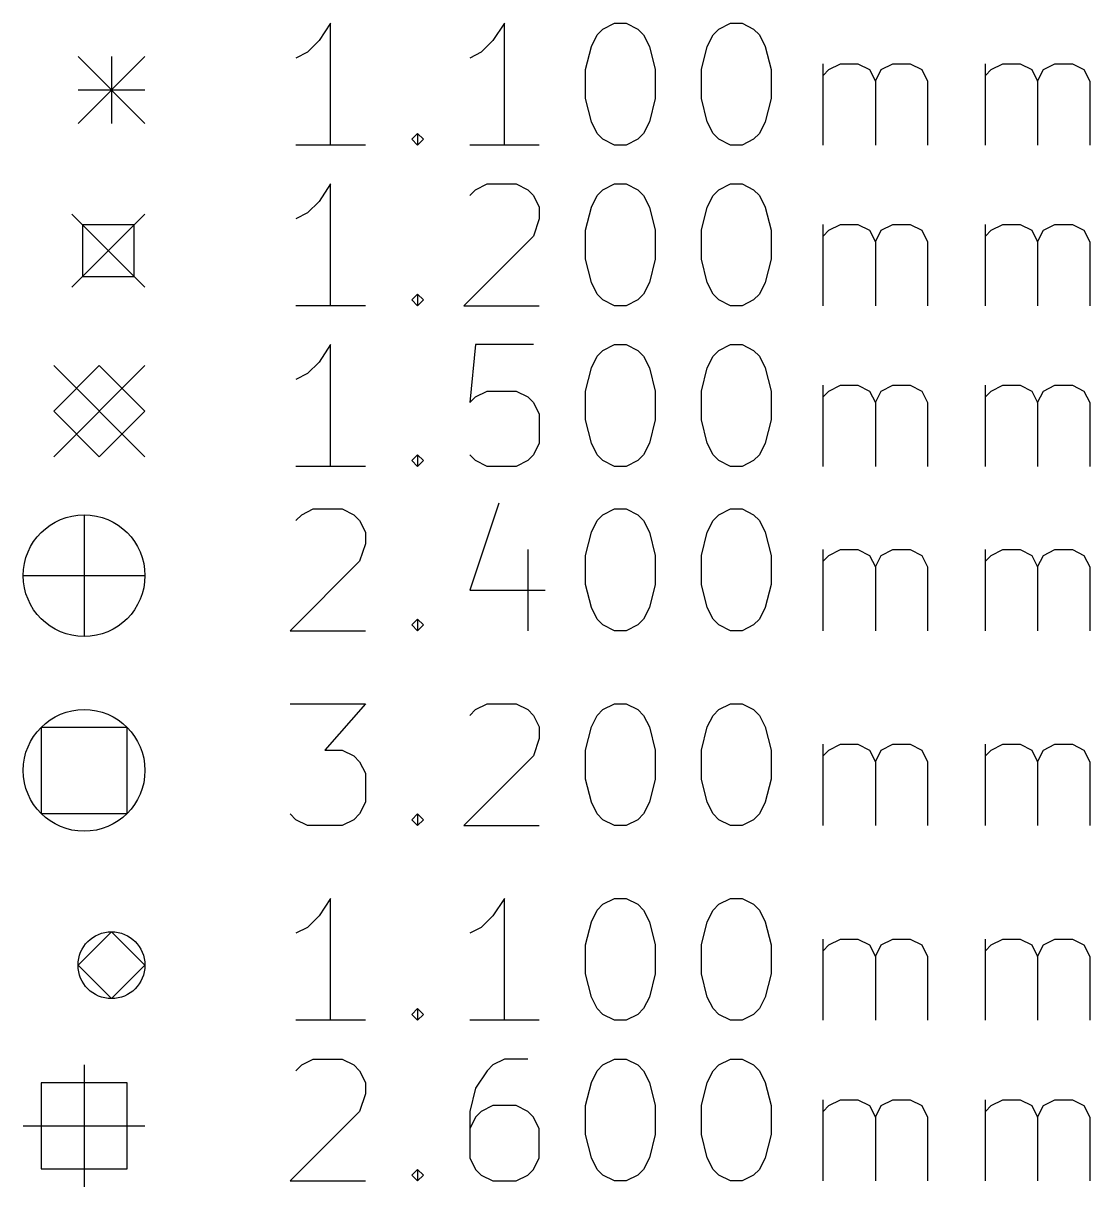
# Model space of a CAD drawing. Extents: x -2 to 80, y -41 to 70.
# Drawn here: x -2.06 to 15.46, y -40.34 to -21.23 of the extents above; entities that cross this region are included whole.
import ezdxf

# ---------------------------------------------------------------- set-up
doc = ezdxf.new("R2010")
doc.units = 0
doc.layers.add('BLACK', color=7, linetype='CONTINUOUS')

msp = doc.modelspace()

# ---------------------------------------------------------------- linework, layer by layer
at = {"layer": 'BLACK', "linetype": 'CONTINUOUS'}
for p, q in [((2.98738, -21.2298), (2.7969, -21.5155)), ((2.98738, -23.2298), (2.98738, -21.2298)), ((5.84452, -21.2298), (5.65405, -21.5155)), ((5.84452, -23.2298), (5.84452, -21.2298)), ((7.36833, -21.4202), (7.46357, -21.325)), ((7.46357, -21.325), (7.65405, -21.2298)), ((7.65405, -21.2298), (7.84452, -21.2298)), ((7.84452, -21.2298), (8.035, -21.325)), ((8.035, -21.325), (8.13024, -21.4202)), ((9.27309, -21.4202), (9.36833, -21.325)), ((9.36833, -21.325), (9.55881, -21.2298)), ((9.55881, -21.2298), (9.74929, -21.2298)), ((9.74929, -21.2298), (9.93976, -21.325)), ((9.93976, -21.325), (10.035, -21.4202)), ((2.7969, -21.5155), (2.60643, -21.706)), ((5.65405, -21.5155), (5.46357, -21.706)), ((7.27309, -21.6107), (7.36833, -21.4202)), ((8.13024, -21.4202), (8.22548, -21.6107)), ((9.17786, -21.6107), (9.27309, -21.4202)), ((10.035, -21.4202), (10.1302, -21.6107)), ((-1.165, -21.775), (-0.065, -22.875)), ((-0.065, -21.775), (-1.165, -22.875)), ((-0.615, -21.775), (-0.615, -22.875)), ((2.60643, -21.706), (2.41595, -21.8012)), ((5.46357, -21.706), (5.27309, -21.8012)), ((7.17786, -21.9917), (7.27309, -21.6107)), ((8.22548, -21.6107), (8.32071, -21.9917)), ((9.08262, -21.9917), (9.17786, -21.6107)), ((10.1302, -21.6107), (10.2255, -21.9917)), ((11.0826, -23.2298), (11.0826, -21.8964)), ((11.1779, -21.9917), (11.3683, -21.8964)), ((11.3683, -21.8964), (11.654, -21.8964)), ((11.654, -21.8964), (11.8445, -21.9917)), ((12.035, -21.9917), (12.2255, -21.8964)), ((12.2255, -21.8964), (12.5112, -21.8964)), ((12.5112, -21.8964), (12.7017, -21.9917)), ((13.7493, -23.2298), (13.7493, -21.8964)), ((13.8445, -21.9917), (14.035, -21.8964)), ((14.035, -21.8964), (14.3207, -21.8964)), ((14.3207, -21.8964), (14.5112, -21.9917)), ((14.7017, -21.9917), (14.8921, -21.8964)), ((14.8921, -21.8964), (15.1779, -21.8964)), ((15.1779, -21.8964), (15.3683, -21.9917)), ((7.17786, -22.4679), (7.17786, -21.9917)), ((8.32071, -21.9917), (8.32071, -22.4679)), ((9.08262, -22.4679), (9.08262, -21.9917)), ((10.2255, -21.9917), (10.2255, -22.4679)), ((11.0826, -22.0869), (11.1779, -21.9917)), ((11.8445, -21.9917), (11.9398, -22.1821)), ((11.9398, -22.1821), (12.035, -21.9917)), ((12.7017, -21.9917), (12.7969, -22.1821)), ((13.7493, -22.0869), (13.8445, -21.9917)), ((14.5112, -21.9917), (14.6064, -22.1821)), ((14.6064, -22.1821), (14.7017, -21.9917)), ((15.3683, -21.9917), (15.4636, -22.1821)), ((-1.165, -22.325), (-0.065, -22.325)), ((11.9398, -22.1821), (11.9398, -23.2298)), ((12.7969, -22.1821), (12.7969, -23.2298)), ((14.6064, -22.1821), (14.6064, -23.2298)), ((15.4636, -22.1821), (15.4636, -23.2298)), ((7.27309, -22.8488), (7.17786, -22.4679)), ((8.32071, -22.4679), (8.22548, -22.8488)), ((9.17786, -22.8488), (9.08262, -22.4679)), ((10.2255, -22.4679), (10.1302, -22.8488)), ((7.36833, -23.0393), (7.27309, -22.8488)), ((8.22548, -22.8488), (8.13024, -23.0393)), ((9.27309, -23.0393), (9.17786, -22.8488)), ((10.1302, -22.8488), (10.035, -23.0393)), ((4.32071, -23.1345), (4.41595, -23.0393)), ((4.41595, -23.0393), (4.51119, -23.1345)), ((4.41595, -23.0393), (4.41595, -23.2298)), ((7.46357, -23.1345), (7.36833, -23.0393)), ((8.13024, -23.0393), (8.035, -23.1345)), ((9.36833, -23.1345), (9.27309, -23.0393)), ((10.035, -23.0393), (9.93976, -23.1345)), ((3.55881, -23.2298), (2.41595, -23.2298)), ((4.41595, -23.2298), (4.32071, -23.1345)), ((4.51119, -23.1345), (4.41595, -23.2298)), ((6.41595, -23.2298), (5.27309, -23.2298)), ((7.65405, -23.2298), (7.46357, -23.1345)), ((7.84452, -23.2298), (7.65405, -23.2298)), ((8.035, -23.1345), (7.84452, -23.2298)), ((9.55881, -23.2298), (9.36833, -23.1345)), ((9.74929, -23.2298), (9.55881, -23.2298)), ((9.93976, -23.1345), (9.74929, -23.2298)), ((2.98738, -23.8698), (2.7969, -24.1555)), ((2.98738, -25.8698), (2.98738, -23.8698)), ((5.36833, -23.965), (5.55881, -23.8698)), ((5.55881, -23.8698), (6.035, -23.8698)), ((6.035, -23.8698), (6.22548, -23.965)), ((7.46357, -23.965), (7.65405, -23.8698)), ((7.65405, -23.8698), (7.84452, -23.8698)), ((7.84452, -23.8698), (8.035, -23.965)), ((9.36833, -23.965), (9.55881, -23.8698)), ((9.55881, -23.8698), (9.74929, -23.8698)), ((9.74929, -23.8698), (9.93976, -23.965)), ((5.27309, -24.0602), (5.36833, -23.965)), ((6.22548, -23.965), (6.32071, -24.0602)), ((6.32071, -24.0602), (6.41595, -24.2507)), ((7.27309, -24.2507), (7.36833, -24.0602)), ((7.36833, -24.0602), (7.46357, -23.965)), ((8.035, -23.965), (8.13024, -24.0602)), ((8.13024, -24.0602), (8.22548, -24.2507)), ((9.17786, -24.2507), (9.27309, -24.0602)), ((9.27309, -24.0602), (9.36833, -23.965)), ((9.93976, -23.965), (10.035, -24.0602)), ((10.035, -24.0602), (10.1302, -24.2507)), ((2.7969, -24.1555), (2.60643, -24.346)), ((6.41595, -24.2507), (6.41595, -24.4412)), ((7.17786, -24.6317), (7.27309, -24.2507)), ((8.22548, -24.2507), (8.32071, -24.6317)), ((9.08262, -24.6317), (9.17786, -24.2507)), ((10.1302, -24.2507), (10.2255, -24.6317)), ((-1.265, -24.365), (-0.065, -25.565)), ((-0.065, -24.365), (-1.265, -25.565)), ((2.60643, -24.346), (2.41595, -24.4412)), ((6.41595, -24.4412), (6.32071, -24.7269)), ((-0.24073, -24.5407), (-1.08927, -24.5407)), ((-1.08927, -24.5407), (-1.08927, -25.3893)), ((-0.24073, -25.3893), (-0.24073, -24.5407)), ((7.17786, -25.1079), (7.17786, -24.6317)), ((8.32071, -24.6317), (8.32071, -25.1079)), ((9.08262, -25.1079), (9.08262, -24.6317)), ((10.2255, -24.6317), (10.2255, -25.1079)), ((11.0826, -25.8698), (11.0826, -24.5364)), ((11.0826, -24.7269), (11.1779, -24.6317)), ((11.1779, -24.6317), (11.3683, -24.5364)), ((11.3683, -24.5364), (11.654, -24.5364)), ((11.654, -24.5364), (11.8445, -24.6317)), ((11.8445, -24.6317), (11.9398, -24.8221)), ((11.9398, -24.8221), (12.035, -24.6317)), ((12.035, -24.6317), (12.2255, -24.5364)), ((12.2255, -24.5364), (12.5112, -24.5364)), ((12.5112, -24.5364), (12.7017, -24.6317)), ((12.7017, -24.6317), (12.7969, -24.8221)), ((13.7493, -25.8698), (13.7493, -24.5364)), ((13.7493, -24.7269), (13.8445, -24.6317)), ((13.8445, -24.6317), (14.035, -24.5364)), ((14.035, -24.5364), (14.3207, -24.5364)), ((14.3207, -24.5364), (14.5112, -24.6317)), ((14.5112, -24.6317), (14.6064, -24.8221)), ((14.6064, -24.8221), (14.7017, -24.6317)), ((14.7017, -24.6317), (14.8921, -24.5364)), ((14.8921, -24.5364), (15.1779, -24.5364)), ((15.1779, -24.5364), (15.3683, -24.6317)), ((15.3683, -24.6317), (15.4636, -24.8221)), ((6.32071, -24.7269), (5.17786, -25.8698)), ((11.9398, -24.8221), (11.9398, -25.8698)), ((12.7969, -24.8221), (12.7969, -25.8698)), ((14.6064, -24.8221), (14.6064, -25.8698)), ((15.4636, -24.8221), (15.4636, -25.8698)), ((7.27309, -25.4888), (7.17786, -25.1079)), ((8.32071, -25.1079), (8.22548, -25.4888)), ((9.17786, -25.4888), (9.08262, -25.1079)), ((10.2255, -25.1079), (10.1302, -25.4888)), ((-1.08927, -25.3893), (-0.24073, -25.3893)), ((7.36833, -25.6793), (7.27309, -25.4888)), ((8.22548, -25.4888), (8.13024, -25.6793)), ((9.27309, -25.6793), (9.17786, -25.4888)), ((10.1302, -25.4888), (10.035, -25.6793)), ((4.32071, -25.7745), (4.41595, -25.6793)), ((4.41595, -25.8698), (4.32071, -25.7745)), ((4.41595, -25.6793), (4.51119, -25.7745)), ((4.41595, -25.6793), (4.41595, -25.8698)), ((4.51119, -25.7745), (4.41595, -25.8698)), ((7.46357, -25.7745), (7.36833, -25.6793)), ((7.65405, -25.8698), (7.46357, -25.7745)), ((8.035, -25.7745), (7.84452, -25.8698)), ((8.13024, -25.6793), (8.035, -25.7745)), ((9.36833, -25.7745), (9.27309, -25.6793)), ((9.55881, -25.8698), (9.36833, -25.7745)), ((9.93976, -25.7745), (9.74929, -25.8698)), ((10.035, -25.6793), (9.93976, -25.7745)), ((3.55881, -25.8698), (2.41595, -25.8698)), ((5.17786, -25.8698), (6.41595, -25.8698)), ((7.84452, -25.8698), (7.65405, -25.8698)), ((9.74929, -25.8698), (9.55881, -25.8698)), ((2.98738, -26.5098), (2.7969, -26.7955)), ((2.98738, -28.5098), (2.98738, -26.5098)), ((5.36833, -26.5098), (5.27309, -27.4621)), ((6.32071, -26.5098), (5.36833, -26.5098)), ((7.46357, -26.605), (7.65405, -26.5098)), ((7.65405, -26.5098), (7.84452, -26.5098)), ((7.84452, -26.5098), (8.035, -26.605)), ((9.36833, -26.605), (9.55881, -26.5098)), ((9.55881, -26.5098), (9.74929, -26.5098)), ((9.74929, -26.5098), (9.93976, -26.605)), ((7.27309, -26.8907), (7.36833, -26.7002)), ((7.36833, -26.7002), (7.46357, -26.605)), ((8.035, -26.605), (8.13024, -26.7002)), ((8.13024, -26.7002), (8.22548, -26.8907)), ((9.17786, -26.8907), (9.27309, -26.7002)), ((9.27309, -26.7002), (9.36833, -26.605)), ((9.93976, -26.605), (10.035, -26.7002)), ((10.035, -26.7002), (10.1302, -26.8907)), ((-1.565, -26.855), (-0.065, -28.355)), ((-0.065, -26.855), (-1.565, -28.355)), ((-0.815, -26.855), (-1.565, -27.605)), ((-0.065, -27.605), (-0.815, -26.855)), ((2.7969, -26.7955), (2.60643, -26.986)), ((7.17786, -27.2717), (7.27309, -26.8907)), ((8.22548, -26.8907), (8.32071, -27.2717)), ((9.08262, -27.2717), (9.17786, -26.8907)), ((10.1302, -26.8907), (10.2255, -27.2717)), ((2.60643, -26.986), (2.41595, -27.0812)), ((5.36833, -27.3669), (5.55881, -27.2717)), ((5.55881, -27.2717), (6.035, -27.2717)), ((6.035, -27.2717), (6.22548, -27.3669)), ((7.17786, -27.7479), (7.17786, -27.2717)), ((8.32071, -27.2717), (8.32071, -27.7479)), ((9.08262, -27.7479), (9.08262, -27.2717)), ((10.2255, -27.2717), (10.2255, -27.7479)), ((11.0826, -28.5098), (11.0826, -27.1764)), ((11.0826, -27.3669), (11.1779, -27.2717)), ((11.1779, -27.2717), (11.3683, -27.1764)), ((11.3683, -27.1764), (11.654, -27.1764)), ((11.654, -27.1764), (11.8445, -27.2717)), ((11.8445, -27.2717), (11.9398, -27.4621)), ((11.9398, -27.4621), (12.035, -27.2717)), ((12.035, -27.2717), (12.2255, -27.1764)), ((12.2255, -27.1764), (12.5112, -27.1764)), ((12.5112, -27.1764), (12.7017, -27.2717)), ((12.7017, -27.2717), (12.7969, -27.4621)), ((13.7493, -28.5098), (13.7493, -27.1764)), ((13.7493, -27.3669), (13.8445, -27.2717)), ((13.8445, -27.2717), (14.035, -27.1764)), ((14.035, -27.1764), (14.3207, -27.1764)), ((14.3207, -27.1764), (14.5112, -27.2717)), ((14.5112, -27.2717), (14.6064, -27.4621)), ((14.6064, -27.4621), (14.7017, -27.2717)), ((14.7017, -27.2717), (14.8921, -27.1764)), ((14.8921, -27.1764), (15.1779, -27.1764)), ((15.1779, -27.1764), (15.3683, -27.2717)), ((15.3683, -27.2717), (15.4636, -27.4621)), ((5.27309, -27.4621), (5.36833, -27.3669)), ((6.22548, -27.3669), (6.32071, -27.4621)), ((6.32071, -27.4621), (6.41595, -27.6526)), ((11.9398, -27.4621), (11.9398, -28.5098)), ((12.7969, -27.4621), (12.7969, -28.5098)), ((14.6064, -27.4621), (14.6064, -28.5098)), ((15.4636, -27.4621), (15.4636, -28.5098)), ((-1.565, -27.605), (-0.815, -28.355)), ((-0.815, -28.355), (-0.065, -27.605)), ((6.41595, -27.6526), (6.41595, -28.1288)), ((7.27309, -28.1288), (7.17786, -27.7479)), ((8.32071, -27.7479), (8.22548, -28.1288)), ((9.17786, -28.1288), (9.08262, -27.7479)), ((10.2255, -27.7479), (10.1302, -28.1288)), ((6.41595, -28.1288), (6.32071, -28.3193)), ((7.36833, -28.3193), (7.27309, -28.1288)), ((8.22548, -28.1288), (8.13024, -28.3193)), ((9.27309, -28.3193), (9.17786, -28.1288)), ((10.1302, -28.1288), (10.035, -28.3193)), ((4.32071, -28.4145), (4.41595, -28.3193)), ((4.41595, -28.5098), (4.32071, -28.4145)), ((4.41595, -28.3193), (4.51119, -28.4145)), ((4.41595, -28.3193), (4.41595, -28.5098)), ((4.51119, -28.4145), (4.41595, -28.5098)), ((5.36833, -28.4145), (5.27309, -28.3193)), ((5.55881, -28.5098), (5.36833, -28.4145)), ((6.22548, -28.4145), (6.035, -28.5098)), ((6.32071, -28.3193), (6.22548, -28.4145)), ((7.46357, -28.4145), (7.36833, -28.3193)), ((7.65405, -28.5098), (7.46357, -28.4145)), ((8.035, -28.4145), (7.84452, -28.5098)), ((8.13024, -28.3193), (8.035, -28.4145)), ((9.36833, -28.4145), (9.27309, -28.3193)), ((9.55881, -28.5098), (9.36833, -28.4145)), ((9.93976, -28.4145), (9.74929, -28.5098)), ((10.035, -28.3193), (9.93976, -28.4145)), ((3.55881, -28.5098), (2.41595, -28.5098)), ((6.035, -28.5098), (5.55881, -28.5098)), ((7.84452, -28.5098), (7.65405, -28.5098)), ((9.74929, -28.5098), (9.55881, -28.5098)), ((2.51119, -29.305), (2.70167, -29.2098)), ((2.70167, -29.2098), (3.17786, -29.2098)), ((3.17786, -29.2098), (3.36833, -29.305)), ((5.74928, -29.1145), (5.27309, -30.5431)), ((7.46357, -29.305), (7.65405, -29.2098)), ((7.65405, -29.2098), (7.84452, -29.2098)), ((7.84452, -29.2098), (8.035, -29.305)), ((9.36833, -29.305), (9.55881, -29.2098)), ((9.55881, -29.2098), (9.74929, -29.2098)), ((9.74929, -29.2098), (9.93976, -29.305)), ((-1.065, -29.305), (-1.065, -31.305)), ((2.41595, -29.4002), (2.51119, -29.305)), ((3.36833, -29.305), (3.46357, -29.4002)), ((3.46357, -29.4002), (3.55881, -29.5907)), ((7.27309, -29.5907), (7.36833, -29.4002)), ((7.36833, -29.4002), (7.46357, -29.305)), ((8.035, -29.305), (8.13024, -29.4002)), ((8.13024, -29.4002), (8.22548, -29.5907)), ((9.17786, -29.5907), (9.27309, -29.4002)), ((9.27309, -29.4002), (9.36833, -29.305)), ((9.93976, -29.305), (10.035, -29.4002)), ((10.035, -29.4002), (10.1302, -29.5907)), ((3.55881, -29.5907), (3.55881, -29.7812)), ((7.17786, -29.9717), (7.27309, -29.5907)), ((8.22548, -29.5907), (8.32071, -29.9717)), ((9.08262, -29.9717), (9.17786, -29.5907)), ((10.1302, -29.5907), (10.2255, -29.9717)), ((3.55881, -29.7812), (3.46357, -30.0669)), ((6.22548, -29.8764), (6.22548, -31.2098)), ((7.17786, -30.4479), (7.17786, -29.9717)), ((8.32071, -29.9717), (8.32071, -30.4479)), ((9.08262, -30.4479), (9.08262, -29.9717)), ((10.2255, -29.9717), (10.2255, -30.4479)), ((11.0826, -31.2098), (11.0826, -29.8764)), ((11.0826, -30.0669), (11.1779, -29.9717)), ((11.1779, -29.9717), (11.3683, -29.8764)), ((11.3683, -29.8764), (11.654, -29.8764)), ((11.654, -29.8764), (11.8445, -29.9717)), ((11.8445, -29.9717), (11.9398, -30.1621)), ((11.9398, -30.1621), (12.035, -29.9717)), ((12.035, -29.9717), (12.2255, -29.8764)), ((12.2255, -29.8764), (12.5112, -29.8764)), ((12.5112, -29.8764), (12.7017, -29.9717)), ((12.7017, -29.9717), (12.7969, -30.1621)), ((13.7493, -31.2098), (13.7493, -29.8764)), ((13.7493, -30.0669), (13.8445, -29.9717)), ((13.8445, -29.9717), (14.035, -29.8764)), ((14.035, -29.8764), (14.3207, -29.8764)), ((14.3207, -29.8764), (14.5112, -29.9717)), ((14.5112, -29.9717), (14.6064, -30.1621)), ((14.6064, -30.1621), (14.7017, -29.9717)), ((14.7017, -29.9717), (14.8921, -29.8764)), ((14.8921, -29.8764), (15.1779, -29.8764)), ((15.1779, -29.8764), (15.3683, -29.9717)), ((15.3683, -29.9717), (15.4636, -30.1621)), ((3.46357, -30.0669), (2.32071, -31.2098)), ((11.9398, -30.1621), (11.9398, -31.2098)), ((12.7969, -30.1621), (12.7969, -31.2098)), ((14.6064, -30.1621), (14.6064, -31.2098)), ((15.4636, -30.1621), (15.4636, -31.2098)), ((-2.065, -30.305), (-0.065, -30.305)), ((5.27309, -30.5431), (6.51119, -30.5431)), ((7.27309, -30.8288), (7.17786, -30.4479)), ((8.32071, -30.4479), (8.22548, -30.8288)), ((9.17786, -30.8288), (9.08262, -30.4479)), ((10.2255, -30.4479), (10.1302, -30.8288)), ((7.36833, -31.0193), (7.27309, -30.8288)), ((8.22548, -30.8288), (8.13024, -31.0193)), ((9.27309, -31.0193), (9.17786, -30.8288)), ((10.1302, -30.8288), (10.035, -31.0193)), ((4.32071, -31.1145), (4.41595, -31.0193)), ((4.41595, -31.2098), (4.32071, -31.1145)), ((4.41595, -31.0193), (4.51119, -31.1145)), ((4.41595, -31.0193), (4.41595, -31.2098)), ((4.51119, -31.1145), (4.41595, -31.2098)), ((7.46357, -31.1145), (7.36833, -31.0193)), ((7.65405, -31.2098), (7.46357, -31.1145)), ((8.035, -31.1145), (7.84452, -31.2098)), ((8.13024, -31.0193), (8.035, -31.1145)), ((9.36833, -31.1145), (9.27309, -31.0193)), ((9.55881, -31.2098), (9.36833, -31.1145)), ((9.93976, -31.1145), (9.74929, -31.2098)), ((10.035, -31.0193), (9.93976, -31.1145)), ((2.32071, -31.2098), (3.55881, -31.2098)), ((7.84452, -31.2098), (7.65405, -31.2098)), ((9.74929, -31.2098), (9.55881, -31.2098)), ((2.32071, -32.4098), (3.55881, -32.4098)), ((3.55881, -32.4098), (2.89214, -33.1717)), ((5.36833, -32.505), (5.55881, -32.4098)), ((5.55881, -32.4098), (6.035, -32.4098)), ((6.035, -32.4098), (6.22548, -32.505)), ((7.46357, -32.505), (7.65405, -32.4098)), ((7.65405, -32.4098), (7.84452, -32.4098)), ((7.84452, -32.4098), (8.035, -32.505)), ((9.36833, -32.505), (9.55881, -32.4098)), ((9.55881, -32.4098), (9.74929, -32.4098)), ((9.74929, -32.4098), (9.93976, -32.505)), ((5.27309, -32.6002), (5.36833, -32.505)), ((6.22548, -32.505), (6.32071, -32.6002)), ((6.32071, -32.6002), (6.41595, -32.7907)), ((7.27309, -32.7907), (7.36833, -32.6002)), ((7.36833, -32.6002), (7.46357, -32.505)), ((8.035, -32.505), (8.13024, -32.6002)), ((8.13024, -32.6002), (8.22548, -32.7907)), ((9.17786, -32.7907), (9.27309, -32.6002)), ((9.27309, -32.6002), (9.36833, -32.505)), ((9.93976, -32.505), (10.035, -32.6002)), ((10.035, -32.6002), (10.1302, -32.7907)), ((-0.35789, -32.7979), (-1.77211, -32.7979)), ((-1.77211, -32.7979), (-1.77211, -34.2121)), ((-0.35789, -34.2121), (-0.35789, -32.7979)), ((6.41595, -32.7907), (6.41595, -32.9812)), ((7.17786, -33.1717), (7.27309, -32.7907)), ((8.22548, -32.7907), (8.32071, -33.1717)), ((9.08262, -33.1717), (9.17786, -32.7907)), ((10.1302, -32.7907), (10.2255, -33.1717)), ((6.41595, -32.9812), (6.32071, -33.2669)), ((2.89214, -33.1717), (3.17786, -33.1717)), ((3.17786, -33.1717), (3.36833, -33.2669)), ((7.17786, -33.6479), (7.17786, -33.1717)), ((8.32071, -33.1717), (8.32071, -33.6479)), ((9.08262, -33.6479), (9.08262, -33.1717)), ((10.2255, -33.1717), (10.2255, -33.6479)), ((11.0826, -34.4098), (11.0826, -33.0764)), ((11.0826, -33.2669), (11.1779, -33.1717)), ((11.1779, -33.1717), (11.3683, -33.0764)), ((11.3683, -33.0764), (11.654, -33.0764)), ((11.654, -33.0764), (11.8445, -33.1717)), ((11.8445, -33.1717), (11.9398, -33.3621)), ((11.9398, -33.3621), (12.035, -33.1717)), ((12.035, -33.1717), (12.2255, -33.0764)), ((12.2255, -33.0764), (12.5112, -33.0764)), ((12.5112, -33.0764), (12.7017, -33.1717)), ((12.7017, -33.1717), (12.7969, -33.3621)), ((13.7493, -34.4098), (13.7493, -33.0764)), ((13.7493, -33.2669), (13.8445, -33.1717)), ((13.8445, -33.1717), (14.035, -33.0764)), ((14.035, -33.0764), (14.3207, -33.0764)), ((14.3207, -33.0764), (14.5112, -33.1717)), ((14.5112, -33.1717), (14.6064, -33.3621)), ((14.6064, -33.3621), (14.7017, -33.1717)), ((14.7017, -33.1717), (14.8921, -33.0764)), ((14.8921, -33.0764), (15.1779, -33.0764)), ((15.1779, -33.0764), (15.3683, -33.1717)), ((15.3683, -33.1717), (15.4636, -33.3621)), ((3.36833, -33.2669), (3.46357, -33.3621)), ((3.46357, -33.3621), (3.55881, -33.5526)), ((6.32071, -33.2669), (5.17786, -34.4098)), ((11.9398, -33.3621), (11.9398, -34.4098)), ((12.7969, -33.3621), (12.7969, -34.4098)), ((14.6064, -33.3621), (14.6064, -34.4098)), ((15.4636, -33.3621), (15.4636, -34.4098)), ((3.55881, -33.5526), (3.55881, -34.0288)), ((7.27309, -34.0288), (7.17786, -33.6479)), ((8.32071, -33.6479), (8.22548, -34.0288)), ((9.17786, -34.0288), (9.08262, -33.6479)), ((10.2255, -33.6479), (10.1302, -34.0288)), ((-1.77211, -34.2121), (-0.35789, -34.2121)), ((3.55881, -34.0288), (3.46357, -34.2193)), ((7.36833, -34.2193), (7.27309, -34.0288)), ((8.22548, -34.0288), (8.13024, -34.2193)), ((9.27309, -34.2193), (9.17786, -34.0288)), ((10.1302, -34.0288), (10.035, -34.2193)), ((2.41595, -34.3145), (2.32071, -34.2193)), ((2.60643, -34.4098), (2.41595, -34.3145)), ((3.36833, -34.3145), (3.17786, -34.4098)), ((3.46357, -34.2193), (3.36833, -34.3145)), ((4.32071, -34.3145), (4.41595, -34.2193)), ((4.41595, -34.4098), (4.32071, -34.3145)), ((4.41595, -34.2193), (4.51119, -34.3145)), ((4.41595, -34.2193), (4.41595, -34.4098)), ((4.51119, -34.3145), (4.41595, -34.4098)), ((7.46357, -34.3145), (7.36833, -34.2193)), ((7.65405, -34.4098), (7.46357, -34.3145)), ((8.035, -34.3145), (7.84452, -34.4098)), ((8.13024, -34.2193), (8.035, -34.3145)), ((9.36833, -34.3145), (9.27309, -34.2193)), ((9.55881, -34.4098), (9.36833, -34.3145)), ((9.93976, -34.3145), (9.74929, -34.4098)), ((10.035, -34.2193), (9.93976, -34.3145)), ((3.17786, -34.4098), (2.60643, -34.4098)), ((5.17786, -34.4098), (6.41595, -34.4098)), ((7.84452, -34.4098), (7.65405, -34.4098)), ((9.74929, -34.4098), (9.55881, -34.4098)), ((2.98738, -35.6098), (2.7969, -35.8955)), ((2.98738, -37.6098), (2.98738, -35.6098)), ((5.84452, -35.6098), (5.65405, -35.8955)), ((5.84452, -37.6098), (5.84452, -35.6098)), ((7.36833, -35.8002), (7.46357, -35.705)), ((7.46357, -35.705), (7.65405, -35.6098)), ((7.65405, -35.6098), (7.84452, -35.6098)), ((7.84452, -35.6098), (8.035, -35.705)), ((8.035, -35.705), (8.13024, -35.8002)), ((9.27309, -35.8002), (9.36833, -35.705)), ((9.36833, -35.705), (9.55881, -35.6098)), ((9.55881, -35.6098), (9.74929, -35.6098)), ((9.74929, -35.6098), (9.93976, -35.705)), ((9.93976, -35.705), (10.035, -35.8002)), ((2.7969, -35.8955), (2.60643, -36.086)), ((5.65405, -35.8955), (5.46357, -36.086)), ((7.27309, -35.9907), (7.36833, -35.8002)), ((8.13024, -35.8002), (8.22548, -35.9907)), ((9.17786, -35.9907), (9.27309, -35.8002)), ((10.035, -35.8002), (10.1302, -35.9907)), ((2.60643, -36.086), (2.41595, -36.1812)), ((5.46357, -36.086), (5.27309, -36.1812)), ((7.17786, -36.3717), (7.27309, -35.9907)), ((8.22548, -35.9907), (8.32071, -36.3717)), ((9.08262, -36.3717), (9.17786, -35.9907)), ((10.1302, -35.9907), (10.2255, -36.3717)), ((-0.615, -36.155), (-1.165, -36.705)), ((-0.065, -36.705), (-0.615, -36.155)), ((11.0826, -37.6098), (11.0826, -36.2764)), ((11.1779, -36.3717), (11.3683, -36.2764)), ((11.3683, -36.2764), (11.654, -36.2764)), ((11.654, -36.2764), (11.8445, -36.3717)), ((12.035, -36.3717), (12.2255, -36.2764)), ((12.2255, -36.2764), (12.5112, -36.2764)), ((12.5112, -36.2764), (12.7017, -36.3717)), ((13.7493, -37.6098), (13.7493, -36.2764)), ((13.8445, -36.3717), (14.035, -36.2764)), ((14.035, -36.2764), (14.3207, -36.2764)), ((14.3207, -36.2764), (14.5112, -36.3717)), ((14.7017, -36.3717), (14.8921, -36.2764)), ((14.8921, -36.2764), (15.1779, -36.2764)), ((15.1779, -36.2764), (15.3683, -36.3717)), ((7.17786, -36.8479), (7.17786, -36.3717)), ((8.32071, -36.3717), (8.32071, -36.8479)), ((9.08262, -36.8479), (9.08262, -36.3717)), ((10.2255, -36.3717), (10.2255, -36.8479)), ((11.0826, -36.4669), (11.1779, -36.3717)), ((11.8445, -36.3717), (11.9398, -36.5621)), ((11.9398, -36.5621), (12.035, -36.3717)), ((12.7017, -36.3717), (12.7969, -36.5621)), ((13.7493, -36.4669), (13.8445, -36.3717)), ((14.5112, -36.3717), (14.6064, -36.5621)), ((14.6064, -36.5621), (14.7017, -36.3717)), ((15.3683, -36.3717), (15.4636, -36.5621)), ((11.9398, -36.5621), (11.9398, -37.6098)), ((12.7969, -36.5621), (12.7969, -37.6098)), ((14.6064, -36.5621), (14.6064, -37.6098)), ((15.4636, -36.5621), (15.4636, -37.6098)), ((-1.165, -36.705), (-0.615, -37.255)), ((-0.615, -37.255), (-0.065, -36.705)), ((7.27309, -37.2288), (7.17786, -36.8479)), ((8.32071, -36.8479), (8.22548, -37.2288)), ((9.17786, -37.2288), (9.08262, -36.8479)), ((10.2255, -36.8479), (10.1302, -37.2288)), ((7.36833, -37.4193), (7.27309, -37.2288)), ((8.22548, -37.2288), (8.13024, -37.4193)), ((9.27309, -37.4193), (9.17786, -37.2288)), ((10.1302, -37.2288), (10.035, -37.4193)), ((4.32071, -37.5145), (4.41595, -37.4193)), ((4.41595, -37.4193), (4.51119, -37.5145)), ((4.41595, -37.4193), (4.41595, -37.6098)), ((7.46357, -37.5145), (7.36833, -37.4193)), ((8.13024, -37.4193), (8.035, -37.5145)), ((9.36833, -37.5145), (9.27309, -37.4193)), ((10.035, -37.4193), (9.93976, -37.5145)), ((3.55881, -37.6098), (2.41595, -37.6098)), ((4.41595, -37.6098), (4.32071, -37.5145)), ((4.51119, -37.5145), (4.41595, -37.6098)), ((6.41595, -37.6098), (5.27309, -37.6098)), ((7.65405, -37.6098), (7.46357, -37.5145)), ((7.84452, -37.6098), (7.65405, -37.6098)), ((8.035, -37.5145), (7.84452, -37.6098)), ((9.55881, -37.6098), (9.36833, -37.5145)), ((9.74929, -37.6098), (9.55881, -37.6098)), ((9.93976, -37.5145), (9.74929, -37.6098)), ((-1.065, -38.345), (-1.065, -40.345)), ((2.41595, -38.4402), (2.51119, -38.345)), ((2.51119, -38.345), (2.70167, -38.2498)), ((2.70167, -38.2498), (3.17786, -38.2498)), ((3.17786, -38.2498), (3.36833, -38.345)), ((3.36833, -38.345), (3.46357, -38.4402)), ((5.65405, -38.345), (5.55881, -38.4402)), ((5.84452, -38.2498), (5.65405, -38.345)), ((6.22548, -38.2498), (5.84452, -38.2498)), ((7.36833, -38.4402), (7.46357, -38.345)), ((7.46357, -38.345), (7.65405, -38.2498)), ((7.65405, -38.2498), (7.84452, -38.2498)), ((7.84452, -38.2498), (8.035, -38.345)), ((8.035, -38.345), (8.13024, -38.4402)), ((9.27309, -38.4402), (9.36833, -38.345)), ((9.36833, -38.345), (9.55881, -38.2498)), ((9.55881, -38.2498), (9.74929, -38.2498)), ((9.74929, -38.2498), (9.93976, -38.345)), ((9.93976, -38.345), (10.035, -38.4402)), ((3.46357, -38.4402), (3.55881, -38.6307)), ((5.55881, -38.4402), (5.36833, -38.726)), ((7.27309, -38.6307), (7.36833, -38.4402)), ((8.13024, -38.4402), (8.22548, -38.6307)), ((9.17786, -38.6307), (9.27309, -38.4402)), ((10.035, -38.4402), (10.1302, -38.6307)), ((-0.35789, -38.6379), (-1.77211, -38.6379)), ((-1.77211, -38.6379), (-1.77211, -40.0521)), ((-0.35789, -40.0521), (-0.35789, -38.6379)), ((3.55881, -38.6307), (3.55881, -38.8212)), ((5.36833, -38.726), (5.27309, -39.1069)), ((7.17786, -39.0117), (7.27309, -38.6307)), ((8.22548, -38.6307), (8.32071, -39.0117)), ((9.08262, -39.0117), (9.17786, -38.6307)), ((10.1302, -38.6307), (10.2255, -39.0117)), ((3.55881, -38.8212), (3.46357, -39.1069)), ((11.0826, -40.2498), (11.0826, -38.9164)), ((11.1779, -39.0117), (11.3683, -38.9164)), ((11.3683, -38.9164), (11.654, -38.9164)), ((11.654, -38.9164), (11.8445, -39.0117)), ((12.035, -39.0117), (12.2255, -38.9164)), ((12.2255, -38.9164), (12.5112, -38.9164)), ((12.5112, -38.9164), (12.7017, -39.0117)), ((13.7493, -40.2498), (13.7493, -38.9164)), ((13.8445, -39.0117), (14.035, -38.9164)), ((14.035, -38.9164), (14.3207, -38.9164)), ((14.3207, -38.9164), (14.5112, -39.0117)), ((14.7017, -39.0117), (14.8921, -38.9164)), ((14.8921, -38.9164), (15.1779, -38.9164)), ((15.1779, -38.9164), (15.3683, -39.0117)), ((3.46357, -39.1069), (2.32071, -40.2498)), ((5.27309, -39.1069), (5.27309, -39.8688)), ((5.46357, -39.1069), (5.36833, -39.2021)), ((5.65405, -39.0117), (5.46357, -39.1069)), ((6.035, -39.0117), (5.65405, -39.0117)), ((6.22548, -39.1069), (6.035, -39.0117)), ((6.32071, -39.2021), (6.22548, -39.1069)), ((7.17786, -39.4879), (7.17786, -39.0117)), ((8.32071, -39.0117), (8.32071, -39.4879)), ((9.08262, -39.4879), (9.08262, -39.0117)), ((10.2255, -39.0117), (10.2255, -39.4879)), ((11.0826, -39.1069), (11.1779, -39.0117)), ((11.8445, -39.0117), (11.9398, -39.2021)), ((11.9398, -39.2021), (12.035, -39.0117)), ((12.7017, -39.0117), (12.7969, -39.2021)), ((13.7493, -39.1069), (13.8445, -39.0117)), ((14.5112, -39.0117), (14.6064, -39.2021)), ((14.6064, -39.2021), (14.7017, -39.0117)), ((15.3683, -39.0117), (15.4636, -39.2021)), ((-2.065, -39.345), (-0.065, -39.345)), ((5.36833, -39.2021), (5.27309, -39.3926)), ((6.41595, -39.3926), (6.32071, -39.2021)), ((11.9398, -39.2021), (11.9398, -40.2498)), ((12.7969, -39.2021), (12.7969, -40.2498)), ((14.6064, -39.2021), (14.6064, -40.2498)), ((15.4636, -39.2021), (15.4636, -40.2498)), ((6.41595, -39.8688), (6.41595, -39.3926)), ((7.27309, -39.8688), (7.17786, -39.4879)), ((8.32071, -39.4879), (8.22548, -39.8688)), ((9.17786, -39.8688), (9.08262, -39.4879)), ((10.2255, -39.4879), (10.1302, -39.8688)), ((5.27309, -39.8688), (5.36833, -40.0593)), ((6.32071, -40.0593), (6.41595, -39.8688)), ((7.36833, -40.0593), (7.27309, -39.8688)), ((8.22548, -39.8688), (8.13024, -40.0593)), ((9.27309, -40.0593), (9.17786, -39.8688)), ((10.1302, -39.8688), (10.035, -40.0593)), ((-1.77211, -40.0521), (-0.35789, -40.0521)), ((4.32071, -40.1545), (4.41595, -40.0593)), ((4.41595, -40.0593), (4.51119, -40.1545)), ((4.41595, -40.0593), (4.41595, -40.2498)), ((5.36833, -40.0593), (5.46357, -40.1545)), ((6.22548, -40.1545), (6.32071, -40.0593)), ((7.46357, -40.1545), (7.36833, -40.0593)), ((8.13024, -40.0593), (8.035, -40.1545)), ((9.36833, -40.1545), (9.27309, -40.0593)), ((10.035, -40.0593), (9.93976, -40.1545)), ((2.32071, -40.2498), (3.55881, -40.2498)), ((4.41595, -40.2498), (4.32071, -40.1545)), ((4.51119, -40.1545), (4.41595, -40.2498)), ((5.46357, -40.1545), (5.65405, -40.2498)), ((5.65405, -40.2498), (6.035, -40.2498)), ((6.035, -40.2498), (6.22548, -40.1545)), ((7.65405, -40.2498), (7.46357, -40.1545)), ((7.84452, -40.2498), (7.65405, -40.2498)), ((8.035, -40.1545), (7.84452, -40.2498)), ((9.55881, -40.2498), (9.36833, -40.1545)), ((9.74929, -40.2498), (9.55881, -40.2498)), ((9.93976, -40.1545), (9.74929, -40.2498))]:
    msp.add_line(p, q, dxfattribs=at)
at = {"layer": 'BLACK'}
for centre, radius in [((-1.065, -30.305), 1), ((-1.065, -33.505), 1), ((-0.615, -36.705), 0.55)]:
    msp.add_circle(centre, radius, dxfattribs=at)

doc.saveas('drawing.dxf')
